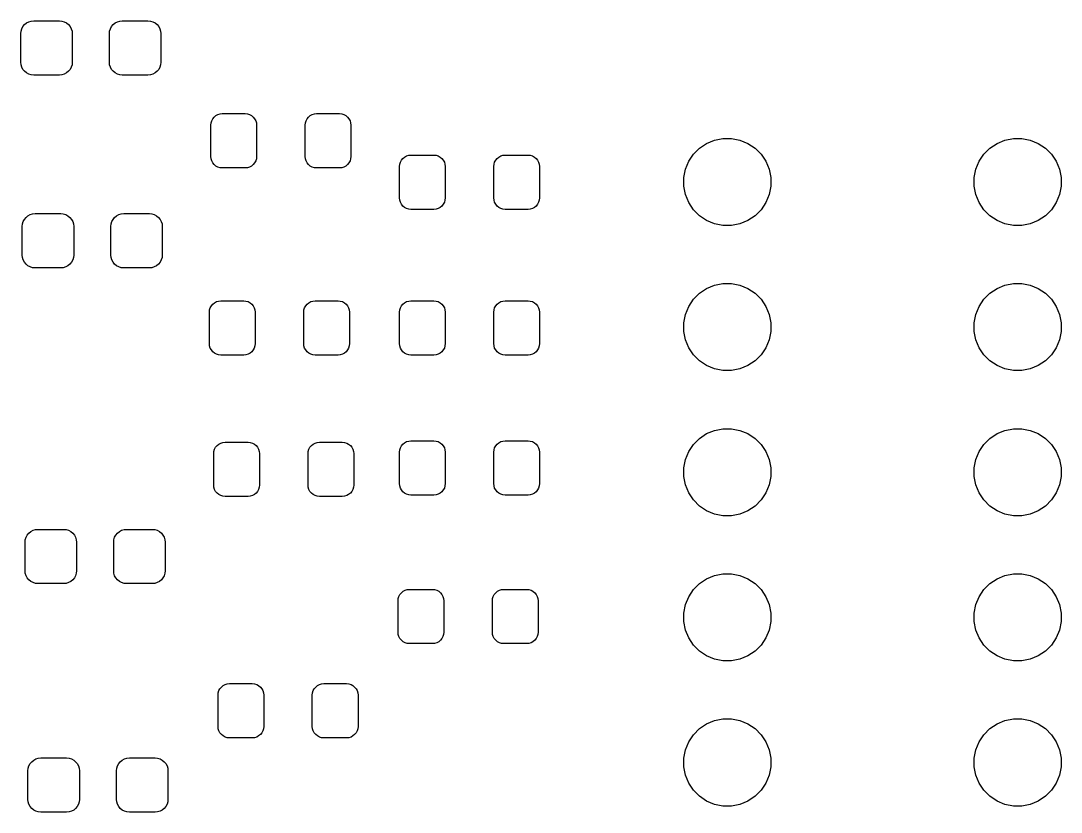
# Model space of a CAD drawing. Extents: x 106 to 211, y -144 to -92.
# Drawn here: x 189.72 to 207.93, y -105.88 to -92.03 of the extents above; entities that cross this region are included whole.
import ezdxf

# ---------------------------------------------------------------- set-up
doc = ezdxf.new("R2010")
doc.units = 0
doc.layers.add('BLACK', color=7, linetype='CONTINUOUS')

msp = doc.modelspace()

# ---------------------------------------------------------------- linework, layer by layer
at = {"layer": 'BLACK', "linetype": 'CONTINUOUS'}
for p, q in [((189.763, -92.125), (189.791, -92.0909)), ((189.791, -92.0909), (189.825, -92.0629)), ((189.825, -92.0629), (189.864, -92.0421)), ((189.864, -92.0421), (189.906, -92.0293)), ((189.906, -92.0293), (189.95, -92.025)), ((189.95, -92.025), (190.4, -92.025)), ((190.4, -92.025), (190.444, -92.0293)), ((190.444, -92.0293), (190.486, -92.0421)), ((190.486, -92.0421), (190.525, -92.0629)), ((190.525, -92.0629), (190.559, -92.0909)), ((190.559, -92.0909), (190.587, -92.125)), ((191.313, -92.125), (191.341, -92.0909)), ((191.341, -92.0909), (191.375, -92.0629)), ((191.375, -92.0629), (191.414, -92.0421)), ((191.414, -92.0421), (191.456, -92.0293)), ((191.456, -92.0293), (191.5, -92.025)), ((191.5, -92.025), (191.95, -92.025)), ((191.95, -92.025), (191.994, -92.0293)), ((191.994, -92.0293), (192.036, -92.0421)), ((192.036, -92.0421), (192.075, -92.0629)), ((192.075, -92.0629), (192.109, -92.0909)), ((192.109, -92.0909), (192.137, -92.125)), ((189.725, -92.25), (189.729, -92.2061)), ((189.725, -92.75), (189.725, -92.25)), ((189.729, -92.2061), (189.742, -92.1639)), ((189.742, -92.1639), (189.763, -92.125)), ((190.587, -92.125), (190.608, -92.1639)), ((190.608, -92.1639), (190.621, -92.2061)), ((190.621, -92.2061), (190.625, -92.25)), ((190.625, -92.25), (190.625, -92.75)), ((191.275, -92.25), (191.279, -92.2061)), ((191.275, -92.75), (191.275, -92.25)), ((191.279, -92.2061), (191.292, -92.1639)), ((191.292, -92.1639), (191.313, -92.125)), ((192.137, -92.125), (192.158, -92.1639)), ((192.158, -92.1639), (192.171, -92.2061)), ((192.171, -92.2061), (192.175, -92.25)), ((192.175, -92.25), (192.175, -92.75)), ((189.729, -92.7939), (189.725, -92.75)), ((189.742, -92.8361), (189.729, -92.7939)), ((190.621, -92.7939), (190.608, -92.8361)), ((190.625, -92.75), (190.621, -92.7939)), ((191.279, -92.7939), (191.275, -92.75)), ((191.292, -92.8361), (191.279, -92.7939)), ((192.171, -92.7939), (192.158, -92.8361)), ((192.175, -92.75), (192.171, -92.7939)), ((189.763, -92.875), (189.742, -92.8361)), ((189.791, -92.9091), (189.763, -92.875)), ((189.825, -92.9371), (189.791, -92.9091)), ((189.864, -92.9579), (189.825, -92.9371)), ((189.906, -92.9707), (189.864, -92.9579)), ((189.95, -92.975), (189.906, -92.9707)), ((190.4, -92.975), (189.95, -92.975)), ((190.444, -92.9707), (190.4, -92.975)), ((190.486, -92.9579), (190.444, -92.9707)), ((190.525, -92.9371), (190.486, -92.9579)), ((190.559, -92.9091), (190.525, -92.9371)), ((190.587, -92.875), (190.559, -92.9091)), ((190.608, -92.8361), (190.587, -92.875)), ((191.313, -92.875), (191.292, -92.8361)), ((191.341, -92.9091), (191.313, -92.875)), ((191.375, -92.9371), (191.341, -92.9091)), ((191.414, -92.9579), (191.375, -92.9371)), ((191.456, -92.9707), (191.414, -92.9579)), ((191.5, -92.975), (191.456, -92.9707)), ((191.95, -92.975), (191.5, -92.975)), ((191.994, -92.9707), (191.95, -92.975)), ((192.036, -92.9579), (191.994, -92.9707)), ((192.075, -92.9371), (192.036, -92.9579)), ((192.109, -92.9091), (192.075, -92.9371)), ((192.137, -92.875), (192.109, -92.9091)), ((192.158, -92.8361), (192.137, -92.875)), ((193.065, -93.7735), (193.084, -93.7389)), ((193.084, -93.7389), (193.109, -93.7086)), ((193.109, -93.7086), (193.139, -93.6837)), ((193.139, -93.6837), (193.173, -93.6652)), ((193.173, -93.6652), (193.211, -93.6538)), ((193.211, -93.6538), (193.25, -93.65)), ((193.25, -93.65), (193.65, -93.65)), ((193.65, -93.65), (193.689, -93.6538)), ((193.689, -93.6538), (193.727, -93.6652)), ((193.727, -93.6652), (193.761, -93.6837)), ((193.761, -93.6837), (193.791, -93.7086)), ((193.791, -93.7086), (193.816, -93.7389)), ((193.816, -93.7389), (193.835, -93.7735)), ((194.715, -93.7735), (194.734, -93.7389)), ((194.734, -93.7389), (194.759, -93.7086)), ((194.759, -93.7086), (194.789, -93.6837)), ((194.789, -93.6837), (194.823, -93.6652)), ((194.823, -93.6652), (194.861, -93.6538)), ((194.861, -93.6538), (194.9, -93.65)), ((194.9, -93.65), (195.3, -93.65)), ((195.3, -93.65), (195.339, -93.6538)), ((195.339, -93.6538), (195.377, -93.6652)), ((195.377, -93.6652), (195.411, -93.6837)), ((195.411, -93.6837), (195.441, -93.7086)), ((195.441, -93.7086), (195.466, -93.7389)), ((195.466, -93.7389), (195.485, -93.7735)), ((193.05, -93.85), (193.054, -93.811)), ((193.05, -94.4), (193.05, -93.85)), ((193.054, -93.811), (193.065, -93.7735)), ((193.835, -93.7735), (193.846, -93.811)), ((193.846, -93.811), (193.85, -93.85)), ((193.85, -93.85), (193.85, -94.4)), ((194.7, -93.85), (194.704, -93.811)), ((194.7, -94.4), (194.7, -93.85)), ((194.704, -93.811), (194.715, -93.7735)), ((195.485, -93.7735), (195.496, -93.811)), ((195.496, -93.811), (195.5, -93.85)), ((195.5, -93.85), (195.5, -94.4)), ((201.863, -94.1123), (202.01, -94.083)), ((202.01, -94.083), (202.16, -94.083)), ((202.16, -94.083), (202.307, -94.1123)), ((206.943, -94.1123), (207.09, -94.083)), ((207.09, -94.083), (207.24, -94.083)), ((207.24, -94.083), (207.387, -94.1123)), ((201.493, -94.3593), (201.599, -94.2531)), ((201.599, -94.2531), (201.724, -94.1697)), ((201.724, -94.1697), (201.863, -94.1123)), ((202.307, -94.1123), (202.446, -94.1697)), ((202.446, -94.1697), (202.571, -94.2531)), ((202.571, -94.2531), (202.677, -94.3593)), ((206.573, -94.3593), (206.679, -94.2531)), ((206.679, -94.2531), (206.804, -94.1697)), ((206.804, -94.1697), (206.943, -94.1123)), ((207.387, -94.1123), (207.526, -94.1697)), ((207.526, -94.1697), (207.651, -94.2531)), ((207.651, -94.2531), (207.757, -94.3593)), ((193.054, -94.439), (193.05, -94.4)), ((193.065, -94.4765), (193.054, -94.439)), ((193.846, -94.439), (193.835, -94.4765)), ((193.85, -94.4), (193.846, -94.439)), ((194.704, -94.439), (194.7, -94.4)), ((194.715, -94.4765), (194.704, -94.439)), ((195.496, -94.439), (195.485, -94.4765)), ((195.5, -94.4), (195.496, -94.439)), ((196.365, -94.4985), (196.384, -94.4639)), ((196.384, -94.4639), (196.409, -94.4336)), ((196.409, -94.4336), (196.439, -94.4087)), ((196.439, -94.4087), (196.473, -94.3902)), ((196.473, -94.3902), (196.511, -94.3788)), ((196.511, -94.3788), (196.55, -94.375)), ((196.55, -94.375), (196.95, -94.375)), ((196.95, -94.375), (196.989, -94.3788)), ((196.989, -94.3788), (197.027, -94.3902)), ((197.027, -94.3902), (197.061, -94.4087)), ((197.061, -94.4087), (197.091, -94.4336)), ((197.091, -94.4336), (197.116, -94.4639)), ((197.116, -94.4639), (197.135, -94.4985)), ((198.015, -94.4985), (198.034, -94.4639)), ((198.034, -94.4639), (198.059, -94.4336)), ((198.059, -94.4336), (198.089, -94.4087)), ((198.089, -94.4087), (198.123, -94.3902)), ((198.123, -94.3902), (198.161, -94.3788)), ((198.161, -94.3788), (198.2, -94.375)), ((198.2, -94.375), (198.6, -94.375)), ((198.6, -94.375), (198.639, -94.3788)), ((198.639, -94.3788), (198.677, -94.3902)), ((198.677, -94.3902), (198.711, -94.4087)), ((198.711, -94.4087), (198.741, -94.4336)), ((198.741, -94.4336), (198.766, -94.4639)), ((198.766, -94.4639), (198.785, -94.4985)), ((201.41, -94.4841), (201.493, -94.3593)), ((202.677, -94.3593), (202.76, -94.4841)), ((206.49, -94.4841), (206.573, -94.3593)), ((207.757, -94.3593), (207.84, -94.4841)), ((193.084, -94.5111), (193.065, -94.4765)), ((193.109, -94.5414), (193.084, -94.5111)), ((193.139, -94.5663), (193.109, -94.5414)), ((193.173, -94.5848), (193.139, -94.5663)), ((193.211, -94.5962), (193.173, -94.5848)), ((193.25, -94.6), (193.211, -94.5962)), ((193.65, -94.6), (193.25, -94.6)), ((193.689, -94.5962), (193.65, -94.6)), ((193.727, -94.5848), (193.689, -94.5962)), ((193.761, -94.5663), (193.727, -94.5848)), ((193.791, -94.5414), (193.761, -94.5663)), ((193.816, -94.5111), (193.791, -94.5414)), ((193.835, -94.4765), (193.816, -94.5111)), ((194.734, -94.5111), (194.715, -94.4765)), ((194.759, -94.5414), (194.734, -94.5111)), ((194.789, -94.5663), (194.759, -94.5414)), ((194.823, -94.5848), (194.789, -94.5663)), ((194.861, -94.5962), (194.823, -94.5848)), ((194.9, -94.6), (194.861, -94.5962)), ((195.3, -94.6), (194.9, -94.6)), ((195.339, -94.5962), (195.3, -94.6)), ((195.377, -94.5848), (195.339, -94.5962)), ((195.411, -94.5663), (195.377, -94.5848)), ((195.441, -94.5414), (195.411, -94.5663)), ((195.466, -94.5111), (195.441, -94.5414)), ((195.485, -94.4765), (195.466, -94.5111)), ((196.35, -94.575), (196.354, -94.536)), ((196.35, -95.125), (196.35, -94.575)), ((196.354, -94.536), (196.365, -94.4985)), ((197.135, -94.4985), (197.146, -94.536)), ((197.146, -94.536), (197.15, -94.575)), ((197.15, -94.575), (197.15, -95.125)), ((198, -94.575), (198.004, -94.536)), ((198, -95.125), (198, -94.575)), ((198.004, -94.536), (198.015, -94.4985)), ((198.785, -94.4985), (198.796, -94.536)), ((198.796, -94.536), (198.8, -94.575)), ((198.8, -94.575), (198.8, -95.125)), ((201.323, -94.7699), (201.352, -94.6227)), ((201.352, -94.6227), (201.41, -94.4841)), ((202.76, -94.4841), (202.818, -94.6227)), ((202.818, -94.6227), (202.847, -94.7699)), ((206.403, -94.7699), (206.432, -94.6227)), ((206.432, -94.6227), (206.49, -94.4841)), ((207.84, -94.4841), (207.898, -94.6227)), ((207.898, -94.6227), (207.927, -94.7699)), ((201.323, -94.92), (201.323, -94.7699)), ((202.847, -94.7699), (202.847, -94.92)), ((206.403, -94.92), (206.403, -94.7699)), ((207.927, -94.7699), (207.927, -94.92)), ((201.352, -95.0673), (201.323, -94.92)), ((202.847, -94.92), (202.818, -95.0673)), ((206.432, -95.0673), (206.403, -94.92)), ((207.927, -94.92), (207.898, -95.0673)), ((196.354, -95.164), (196.35, -95.125)), ((196.365, -95.2015), (196.354, -95.164)), ((197.146, -95.164), (197.135, -95.2015)), ((197.15, -95.125), (197.146, -95.164)), ((198.004, -95.164), (198, -95.125)), ((198.015, -95.2015), (198.004, -95.164)), ((198.796, -95.164), (198.785, -95.2015)), ((198.8, -95.125), (198.796, -95.164)), ((201.41, -95.2059), (201.352, -95.0673)), ((202.818, -95.0673), (202.76, -95.2059)), ((206.49, -95.2059), (206.432, -95.0673)), ((207.898, -95.0673), (207.84, -95.2059)), ((196.384, -95.2361), (196.365, -95.2015)), ((196.409, -95.2664), (196.384, -95.2361)), ((196.439, -95.2913), (196.409, -95.2664)), ((196.473, -95.3098), (196.439, -95.2913)), ((196.511, -95.3212), (196.473, -95.3098)), ((196.55, -95.325), (196.511, -95.3212)), ((196.95, -95.325), (196.55, -95.325)), ((196.989, -95.3212), (196.95, -95.325)), ((197.027, -95.3098), (196.989, -95.3212)), ((197.061, -95.2913), (197.027, -95.3098)), ((197.091, -95.2664), (197.061, -95.2913)), ((197.116, -95.2361), (197.091, -95.2664)), ((197.135, -95.2015), (197.116, -95.2361)), ((198.034, -95.2361), (198.015, -95.2015)), ((198.059, -95.2664), (198.034, -95.2361)), ((198.089, -95.2913), (198.059, -95.2664)), ((198.123, -95.3098), (198.089, -95.2913)), ((198.161, -95.3212), (198.123, -95.3098)), ((198.2, -95.325), (198.161, -95.3212)), ((198.6, -95.325), (198.2, -95.325)), ((198.639, -95.3212), (198.6, -95.325)), ((198.677, -95.3098), (198.639, -95.3212)), ((198.711, -95.2913), (198.677, -95.3098)), ((198.741, -95.2664), (198.711, -95.2913)), ((198.766, -95.2361), (198.741, -95.2664)), ((198.785, -95.2015), (198.766, -95.2361)), ((201.493, -95.3307), (201.41, -95.2059)), ((201.599, -95.4369), (201.493, -95.3307)), ((202.677, -95.3307), (202.571, -95.4369)), ((202.76, -95.2059), (202.677, -95.3307)), ((206.573, -95.3307), (206.49, -95.2059)), ((206.679, -95.4369), (206.573, -95.3307)), ((207.757, -95.3307), (207.651, -95.4369)), ((207.84, -95.2059), (207.757, -95.3307)), ((189.754, -95.5811), (189.767, -95.5389)), ((189.767, -95.5389), (189.788, -95.5)), ((189.788, -95.5), (189.816, -95.4659)), ((189.816, -95.4659), (189.85, -95.4379)), ((189.85, -95.4379), (189.889, -95.4171)), ((189.889, -95.4171), (189.931, -95.4043)), ((189.931, -95.4043), (189.975, -95.4)), ((189.975, -95.4), (190.425, -95.4)), ((190.425, -95.4), (190.469, -95.4043)), ((190.469, -95.4043), (190.511, -95.4171)), ((190.511, -95.4171), (190.55, -95.4379)), ((190.55, -95.4379), (190.584, -95.4659)), ((190.584, -95.4659), (190.612, -95.5)), ((190.612, -95.5), (190.633, -95.5389)), ((190.633, -95.5389), (190.646, -95.5811)), ((191.304, -95.5811), (191.317, -95.5389)), ((191.317, -95.5389), (191.338, -95.5)), ((191.338, -95.5), (191.366, -95.4659)), ((191.366, -95.4659), (191.4, -95.4379)), ((191.4, -95.4379), (191.439, -95.4171)), ((191.439, -95.4171), (191.481, -95.4043)), ((191.481, -95.4043), (191.525, -95.4)), ((191.525, -95.4), (191.975, -95.4)), ((191.975, -95.4), (192.019, -95.4043)), ((192.019, -95.4043), (192.061, -95.4171)), ((192.061, -95.4171), (192.1, -95.4379)), ((192.1, -95.4379), (192.134, -95.4659)), ((192.134, -95.4659), (192.162, -95.5)), ((192.162, -95.5), (192.183, -95.5389)), ((192.183, -95.5389), (192.196, -95.5811)), ((201.724, -95.5203), (201.599, -95.4369)), ((201.863, -95.5777), (201.724, -95.5203)), ((202.446, -95.5203), (202.307, -95.5777)), ((202.571, -95.4369), (202.446, -95.5203)), ((206.804, -95.5203), (206.679, -95.4369)), ((206.943, -95.5777), (206.804, -95.5203)), ((207.526, -95.5203), (207.387, -95.5777)), ((207.651, -95.4369), (207.526, -95.5203)), ((189.75, -95.625), (189.754, -95.5811)), ((189.75, -96.125), (189.75, -95.625)), ((190.646, -95.5811), (190.65, -95.625)), ((190.65, -95.625), (190.65, -96.125)), ((191.3, -95.625), (191.304, -95.5811)), ((191.3, -96.125), (191.3, -95.625)), ((192.196, -95.5811), (192.2, -95.625)), ((192.2, -95.625), (192.2, -96.125)), ((202.01, -95.607), (201.863, -95.5777)), ((202.16, -95.607), (202.01, -95.607)), ((202.307, -95.5777), (202.16, -95.607)), ((207.09, -95.607), (206.943, -95.5777)), ((207.24, -95.607), (207.09, -95.607)), ((207.387, -95.5777), (207.24, -95.607)), ((189.754, -96.1689), (189.75, -96.125)), ((189.767, -96.2111), (189.754, -96.1689)), ((189.788, -96.25), (189.767, -96.2111)), ((189.816, -96.2841), (189.788, -96.25)), ((189.85, -96.3121), (189.816, -96.2841)), ((190.584, -96.2841), (190.55, -96.3121)), ((190.612, -96.25), (190.584, -96.2841)), ((190.633, -96.2111), (190.612, -96.25)), ((190.646, -96.1689), (190.633, -96.2111)), ((190.65, -96.125), (190.646, -96.1689)), ((191.304, -96.1689), (191.3, -96.125)), ((191.317, -96.2111), (191.304, -96.1689)), ((191.338, -96.25), (191.317, -96.2111)), ((191.366, -96.2841), (191.338, -96.25)), ((191.4, -96.3121), (191.366, -96.2841)), ((192.134, -96.2841), (192.1, -96.3121)), ((192.162, -96.25), (192.134, -96.2841)), ((192.183, -96.2111), (192.162, -96.25)), ((192.196, -96.1689), (192.183, -96.2111)), ((192.2, -96.125), (192.196, -96.1689)), ((189.889, -96.3329), (189.85, -96.3121)), ((189.931, -96.3457), (189.889, -96.3329)), ((189.975, -96.35), (189.931, -96.3457)), ((190.425, -96.35), (189.975, -96.35)), ((190.469, -96.3457), (190.425, -96.35)), ((190.511, -96.3329), (190.469, -96.3457)), ((190.55, -96.3121), (190.511, -96.3329)), ((191.439, -96.3329), (191.4, -96.3121)), ((191.481, -96.3457), (191.439, -96.3329)), ((191.525, -96.35), (191.481, -96.3457)), ((191.975, -96.35), (191.525, -96.35)), ((192.019, -96.3457), (191.975, -96.35)), ((192.061, -96.3329), (192.019, -96.3457)), ((192.1, -96.3121), (192.061, -96.3329)), ((201.724, -96.7097), (201.863, -96.6523)), ((201.863, -96.6523), (202.01, -96.623)), ((202.01, -96.623), (202.16, -96.623)), ((202.16, -96.623), (202.307, -96.6523)), ((202.307, -96.6523), (202.446, -96.7097)), ((206.804, -96.7097), (206.943, -96.6523)), ((206.943, -96.6523), (207.09, -96.623)), ((207.09, -96.623), (207.24, -96.623)), ((207.24, -96.623), (207.387, -96.6523)), ((207.387, -96.6523), (207.526, -96.7097)), ((201.493, -96.8993), (201.599, -96.7931)), ((201.599, -96.7931), (201.724, -96.7097)), ((202.446, -96.7097), (202.571, -96.7931)), ((202.571, -96.7931), (202.677, -96.8993)), ((206.573, -96.8993), (206.679, -96.7931)), ((206.679, -96.7931), (206.804, -96.7097)), ((207.526, -96.7097), (207.651, -96.7931)), ((207.651, -96.7931), (207.757, -96.8993)), ((193.04, -97.0485), (193.059, -97.0139)), ((193.059, -97.0139), (193.084, -96.9836)), ((193.084, -96.9836), (193.114, -96.9587)), ((193.114, -96.9587), (193.148, -96.9402)), ((193.148, -96.9402), (193.186, -96.9288)), ((193.186, -96.9288), (193.225, -96.925)), ((193.225, -96.925), (193.625, -96.925)), ((193.625, -96.925), (193.664, -96.9288)), ((193.664, -96.9288), (193.702, -96.9402)), ((193.702, -96.9402), (193.736, -96.9587)), ((193.736, -96.9587), (193.766, -96.9836)), ((193.766, -96.9836), (193.791, -97.0139)), ((193.791, -97.0139), (193.81, -97.0485)), ((194.69, -97.0485), (194.709, -97.0139)), ((194.709, -97.0139), (194.734, -96.9836)), ((194.734, -96.9836), (194.764, -96.9587)), ((194.764, -96.9587), (194.798, -96.9402)), ((194.798, -96.9402), (194.836, -96.9288)), ((194.836, -96.9288), (194.875, -96.925)), ((194.875, -96.925), (195.275, -96.925)), ((195.275, -96.925), (195.314, -96.9288)), ((195.314, -96.9288), (195.352, -96.9402)), ((195.352, -96.9402), (195.386, -96.9587)), ((195.386, -96.9587), (195.416, -96.9836)), ((195.416, -96.9836), (195.441, -97.0139)), ((195.441, -97.0139), (195.46, -97.0485)), ((196.365, -97.0485), (196.384, -97.0139)), ((196.384, -97.0139), (196.409, -96.9836)), ((196.409, -96.9836), (196.439, -96.9587)), ((196.439, -96.9587), (196.473, -96.9402)), ((196.473, -96.9402), (196.511, -96.9288)), ((196.511, -96.9288), (196.55, -96.925)), ((196.55, -96.925), (196.95, -96.925)), ((196.95, -96.925), (196.989, -96.9288)), ((196.989, -96.9288), (197.027, -96.9402)), ((197.027, -96.9402), (197.061, -96.9587)), ((197.061, -96.9587), (197.091, -96.9836)), ((197.091, -96.9836), (197.116, -97.0139)), ((197.116, -97.0139), (197.135, -97.0485)), ((198.015, -97.0485), (198.034, -97.0139)), ((198.034, -97.0139), (198.059, -96.9836)), ((198.059, -96.9836), (198.089, -96.9587)), ((198.089, -96.9587), (198.123, -96.9402)), ((198.123, -96.9402), (198.161, -96.9288)), ((198.161, -96.9288), (198.2, -96.925)), ((198.2, -96.925), (198.6, -96.925)), ((198.6, -96.925), (198.639, -96.9288)), ((198.639, -96.9288), (198.677, -96.9402)), ((198.677, -96.9402), (198.711, -96.9587)), ((198.711, -96.9587), (198.741, -96.9836)), ((198.741, -96.9836), (198.766, -97.0139)), ((198.766, -97.0139), (198.785, -97.0485)), ((201.41, -97.0241), (201.493, -96.8993)), ((202.677, -96.8993), (202.76, -97.0241)), ((206.49, -97.0241), (206.573, -96.8993)), ((207.757, -96.8993), (207.84, -97.0241)), ((193.025, -97.125), (193.029, -97.086)), ((193.025, -97.675), (193.025, -97.125)), ((193.029, -97.086), (193.04, -97.0485)), ((193.81, -97.0485), (193.821, -97.086)), ((193.821, -97.086), (193.825, -97.125)), ((193.825, -97.125), (193.825, -97.675)), ((194.675, -97.125), (194.679, -97.086)), ((194.675, -97.675), (194.675, -97.125)), ((194.679, -97.086), (194.69, -97.0485)), ((195.46, -97.0485), (195.471, -97.086)), ((195.471, -97.086), (195.475, -97.125)), ((195.475, -97.125), (195.475, -97.675)), ((196.35, -97.125), (196.354, -97.086)), ((196.35, -97.675), (196.35, -97.125)), ((196.354, -97.086), (196.365, -97.0485)), ((197.135, -97.0485), (197.146, -97.086)), ((197.146, -97.086), (197.15, -97.125)), ((197.15, -97.125), (197.15, -97.675)), ((198, -97.125), (198.004, -97.086)), ((198, -97.675), (198, -97.125)), ((198.004, -97.086), (198.015, -97.0485)), ((198.785, -97.0485), (198.796, -97.086)), ((198.796, -97.086), (198.8, -97.125)), ((198.8, -97.125), (198.8, -97.675)), ((201.323, -97.31), (201.352, -97.1627)), ((201.352, -97.1627), (201.41, -97.0241)), ((202.76, -97.0241), (202.818, -97.1627)), ((202.818, -97.1627), (202.847, -97.31)), ((206.403, -97.31), (206.432, -97.1627)), ((206.432, -97.1627), (206.49, -97.0241)), ((207.84, -97.0241), (207.898, -97.1627)), ((207.898, -97.1627), (207.927, -97.31)), ((201.323, -97.46), (201.323, -97.31)), ((202.847, -97.31), (202.847, -97.46)), ((206.403, -97.46), (206.403, -97.31)), ((207.927, -97.31), (207.927, -97.46)), ((201.352, -97.6073), (201.323, -97.46)), ((202.847, -97.46), (202.818, -97.6073)), ((206.432, -97.6073), (206.403, -97.46)), ((207.927, -97.46), (207.898, -97.6073)), ((193.029, -97.714), (193.025, -97.675)), ((193.04, -97.7515), (193.029, -97.714)), ((193.821, -97.714), (193.81, -97.7515)), ((193.825, -97.675), (193.821, -97.714)), ((194.679, -97.714), (194.675, -97.675)), ((194.69, -97.7515), (194.679, -97.714)), ((195.471, -97.714), (195.46, -97.7515)), ((195.475, -97.675), (195.471, -97.714)), ((196.354, -97.714), (196.35, -97.675)), ((196.365, -97.7515), (196.354, -97.714)), ((197.146, -97.714), (197.135, -97.7515)), ((197.15, -97.675), (197.146, -97.714)), ((198.004, -97.714), (198, -97.675)), ((198.015, -97.7515), (198.004, -97.714)), ((198.796, -97.714), (198.785, -97.7515)), ((198.8, -97.675), (198.796, -97.714)), ((201.41, -97.7459), (201.352, -97.6073)), ((202.818, -97.6073), (202.76, -97.7459)), ((206.49, -97.7459), (206.432, -97.6073)), ((207.898, -97.6073), (207.84, -97.7459)), ((193.059, -97.7861), (193.04, -97.7515)), ((193.084, -97.8164), (193.059, -97.7861)), ((193.114, -97.8413), (193.084, -97.8164)), ((193.148, -97.8598), (193.114, -97.8413)), ((193.186, -97.8712), (193.148, -97.8598)), ((193.225, -97.875), (193.186, -97.8712)), ((193.625, -97.875), (193.225, -97.875)), ((193.664, -97.8712), (193.625, -97.875)), ((193.702, -97.8598), (193.664, -97.8712)), ((193.736, -97.8413), (193.702, -97.8598)), ((193.766, -97.8164), (193.736, -97.8413)), ((193.791, -97.7861), (193.766, -97.8164)), ((193.81, -97.7515), (193.791, -97.7861)), ((194.709, -97.7861), (194.69, -97.7515)), ((194.734, -97.8164), (194.709, -97.7861)), ((194.764, -97.8413), (194.734, -97.8164)), ((194.798, -97.8598), (194.764, -97.8413)), ((194.836, -97.8712), (194.798, -97.8598)), ((194.875, -97.875), (194.836, -97.8712)), ((195.275, -97.875), (194.875, -97.875)), ((195.314, -97.8712), (195.275, -97.875)), ((195.352, -97.8598), (195.314, -97.8712)), ((195.386, -97.8413), (195.352, -97.8598)), ((195.416, -97.8164), (195.386, -97.8413)), ((195.441, -97.7861), (195.416, -97.8164)), ((195.46, -97.7515), (195.441, -97.7861)), ((196.384, -97.7861), (196.365, -97.7515)), ((196.409, -97.8164), (196.384, -97.7861)), ((196.439, -97.8413), (196.409, -97.8164)), ((196.473, -97.8598), (196.439, -97.8413)), ((196.511, -97.8712), (196.473, -97.8598)), ((196.55, -97.875), (196.511, -97.8712)), ((196.95, -97.875), (196.55, -97.875)), ((196.989, -97.8712), (196.95, -97.875)), ((197.027, -97.8598), (196.989, -97.8712)), ((197.061, -97.8413), (197.027, -97.8598)), ((197.091, -97.8164), (197.061, -97.8413)), ((197.116, -97.7861), (197.091, -97.8164)), ((197.135, -97.7515), (197.116, -97.7861)), ((198.034, -97.7861), (198.015, -97.7515)), ((198.059, -97.8164), (198.034, -97.7861)), ((198.089, -97.8413), (198.059, -97.8164)), ((198.123, -97.8598), (198.089, -97.8413)), ((198.161, -97.8712), (198.123, -97.8598)), ((198.2, -97.875), (198.161, -97.8712)), ((198.6, -97.875), (198.2, -97.875)), ((198.639, -97.8712), (198.6, -97.875)), ((198.677, -97.8598), (198.639, -97.8712)), ((198.711, -97.8413), (198.677, -97.8598)), ((198.741, -97.8164), (198.711, -97.8413)), ((198.766, -97.7861), (198.741, -97.8164)), ((198.785, -97.7515), (198.766, -97.7861)), ((201.493, -97.8707), (201.41, -97.7459)), ((201.599, -97.9769), (201.493, -97.8707)), ((202.677, -97.8707), (202.571, -97.9769)), ((202.76, -97.7459), (202.677, -97.8707)), ((206.573, -97.8707), (206.49, -97.7459)), ((206.679, -97.9769), (206.573, -97.8707)), ((207.757, -97.8707), (207.651, -97.9769)), ((207.84, -97.7459), (207.757, -97.8707)), ((201.724, -98.0603), (201.599, -97.9769)), ((201.863, -98.1177), (201.724, -98.0603)), ((202.446, -98.0603), (202.307, -98.1177)), ((202.571, -97.9769), (202.446, -98.0603)), ((206.804, -98.0603), (206.679, -97.9769)), ((206.943, -98.1177), (206.804, -98.0603)), ((207.526, -98.0603), (207.387, -98.1177)), ((207.651, -97.9769), (207.526, -98.0603)), ((202.01, -98.147), (201.863, -98.1177)), ((202.16, -98.147), (202.01, -98.147)), ((202.307, -98.1177), (202.16, -98.147)), ((207.09, -98.147), (206.943, -98.1177)), ((207.24, -98.147), (207.09, -98.147)), ((207.387, -98.1177), (207.24, -98.147)), ((201.724, -99.2497), (201.863, -99.1923)), ((201.863, -99.1923), (202.01, -99.163)), ((202.01, -99.163), (202.16, -99.163)), ((202.16, -99.163), (202.307, -99.1923)), ((202.307, -99.1923), (202.446, -99.2497)), ((206.804, -99.2497), (206.943, -99.1923)), ((206.943, -99.1923), (207.09, -99.163)), ((207.09, -99.163), (207.24, -99.163)), ((207.24, -99.163), (207.387, -99.1923)), ((207.387, -99.1923), (207.526, -99.2497)), ((196.473, -99.3902), (196.511, -99.3788)), ((196.511, -99.3788), (196.55, -99.375)), ((196.55, -99.375), (196.95, -99.375)), ((196.95, -99.375), (196.989, -99.3788)), ((196.989, -99.3788), (197.027, -99.3902)), ((198.123, -99.3902), (198.161, -99.3788)), ((198.161, -99.3788), (198.2, -99.375)), ((198.2, -99.375), (198.6, -99.375)), ((198.6, -99.375), (198.639, -99.3788)), ((198.639, -99.3788), (198.677, -99.3902)), ((201.493, -99.4393), (201.599, -99.3331)), ((201.599, -99.3331), (201.724, -99.2497)), ((202.446, -99.2497), (202.571, -99.3331)), ((202.571, -99.3331), (202.677, -99.4393)), ((206.573, -99.4393), (206.679, -99.3331)), ((206.679, -99.3331), (206.804, -99.2497)), ((207.526, -99.2497), (207.651, -99.3331)), ((207.651, -99.3331), (207.757, -99.4393)), ((193.1, -99.6), (193.104, -99.561)), ((193.104, -99.561), (193.115, -99.5235)), ((193.115, -99.5235), (193.134, -99.4889)), ((193.134, -99.4889), (193.159, -99.4586)), ((193.159, -99.4586), (193.189, -99.4337)), ((193.189, -99.4337), (193.223, -99.4152)), ((193.223, -99.4152), (193.261, -99.4038)), ((193.261, -99.4038), (193.3, -99.4)), ((193.3, -99.4), (193.7, -99.4)), ((193.7, -99.4), (193.739, -99.4038)), ((193.739, -99.4038), (193.777, -99.4152)), ((193.777, -99.4152), (193.811, -99.4337)), ((193.811, -99.4337), (193.841, -99.4586)), ((193.841, -99.4586), (193.866, -99.4889)), ((193.866, -99.4889), (193.885, -99.5235)), ((193.885, -99.5235), (193.896, -99.561)), ((193.896, -99.561), (193.9, -99.6)), ((194.75, -99.6), (194.754, -99.561)), ((194.754, -99.561), (194.765, -99.5235)), ((194.765, -99.5235), (194.784, -99.4889)), ((194.784, -99.4889), (194.809, -99.4586)), ((194.809, -99.4586), (194.839, -99.4337)), ((194.839, -99.4337), (194.873, -99.4152)), ((194.873, -99.4152), (194.911, -99.4038)), ((194.911, -99.4038), (194.95, -99.4)), ((194.95, -99.4), (195.35, -99.4)), ((195.35, -99.4), (195.389, -99.4038)), ((195.389, -99.4038), (195.427, -99.4152)), ((195.427, -99.4152), (195.461, -99.4337)), ((195.461, -99.4337), (195.491, -99.4586)), ((195.491, -99.4586), (195.516, -99.4889)), ((195.516, -99.4889), (195.535, -99.5235)), ((195.535, -99.5235), (195.546, -99.561)), ((195.546, -99.561), (195.55, -99.6)), ((196.35, -99.575), (196.354, -99.536)), ((196.354, -99.536), (196.365, -99.4985)), ((196.365, -99.4985), (196.384, -99.4639)), ((196.384, -99.4639), (196.409, -99.4336)), ((196.409, -99.4336), (196.439, -99.4087)), ((196.439, -99.4087), (196.473, -99.3902)), ((197.027, -99.3902), (197.061, -99.4087)), ((197.061, -99.4087), (197.091, -99.4336)), ((197.091, -99.4336), (197.116, -99.4639)), ((197.116, -99.4639), (197.135, -99.4985)), ((197.135, -99.4985), (197.146, -99.536)), ((197.146, -99.536), (197.15, -99.575)), ((198, -99.575), (198.004, -99.536)), ((198.004, -99.536), (198.015, -99.4985)), ((198.015, -99.4985), (198.034, -99.4639)), ((198.034, -99.4639), (198.059, -99.4336)), ((198.059, -99.4336), (198.089, -99.4087)), ((198.089, -99.4087), (198.123, -99.3902)), ((198.677, -99.3902), (198.711, -99.4087)), ((198.711, -99.4087), (198.741, -99.4336)), ((198.741, -99.4336), (198.766, -99.4639)), ((198.766, -99.4639), (198.785, -99.4985)), ((198.785, -99.4985), (198.796, -99.536)), ((198.796, -99.536), (198.8, -99.575)), ((201.352, -99.7027), (201.41, -99.5641)), ((201.41, -99.5641), (201.493, -99.4393)), ((202.677, -99.4393), (202.76, -99.5641)), ((202.76, -99.5641), (202.818, -99.7027)), ((206.432, -99.7027), (206.49, -99.5641)), ((206.49, -99.5641), (206.573, -99.4393)), ((207.757, -99.4393), (207.84, -99.5641)), ((207.84, -99.5641), (207.898, -99.7027)), ((193.1, -100.15), (193.1, -99.6)), ((193.9, -99.6), (193.9, -100.15)), ((194.75, -100.15), (194.75, -99.6)), ((195.55, -99.6), (195.55, -100.15)), ((196.35, -100.125), (196.35, -99.575)), ((197.15, -99.575), (197.15, -100.125)), ((198, -100.125), (198, -99.575)), ((198.8, -99.575), (198.8, -100.125)), ((201.323, -99.8499), (201.352, -99.7027)), ((202.818, -99.7027), (202.847, -99.8499)), ((206.403, -99.8499), (206.432, -99.7027)), ((207.898, -99.7027), (207.927, -99.8499)), ((201.323, -100), (201.323, -99.8499)), ((202.847, -99.8499), (202.847, -100)), ((206.403, -100), (206.403, -99.8499)), ((207.927, -99.8499), (207.927, -100)), ((201.352, -100.147), (201.323, -100)), ((202.847, -100), (202.818, -100.147)), ((206.432, -100.147), (206.403, -100)), ((207.927, -100), (207.898, -100.147)), ((193.104, -100.189), (193.1, -100.15)), ((193.115, -100.227), (193.104, -100.189)), ((193.134, -100.261), (193.115, -100.227)), ((193.159, -100.291), (193.134, -100.261)), ((193.189, -100.316), (193.159, -100.291)), ((193.841, -100.291), (193.811, -100.316)), ((193.866, -100.261), (193.841, -100.291)), ((193.885, -100.227), (193.866, -100.261)), ((193.896, -100.189), (193.885, -100.227)), ((193.9, -100.15), (193.896, -100.189)), ((194.754, -100.189), (194.75, -100.15)), ((194.765, -100.227), (194.754, -100.189)), ((194.784, -100.261), (194.765, -100.227)), ((194.809, -100.291), (194.784, -100.261)), ((194.839, -100.316), (194.809, -100.291)), ((195.491, -100.291), (195.461, -100.316)), ((195.516, -100.261), (195.491, -100.291)), ((195.535, -100.227), (195.516, -100.261)), ((195.546, -100.189), (195.535, -100.227)), ((195.55, -100.15), (195.546, -100.189)), ((196.354, -100.164), (196.35, -100.125)), ((196.365, -100.202), (196.354, -100.164)), ((196.384, -100.236), (196.365, -100.202)), ((196.409, -100.266), (196.384, -100.236)), ((196.439, -100.291), (196.409, -100.266)), ((196.473, -100.31), (196.439, -100.291)), ((197.061, -100.291), (197.027, -100.31)), ((197.091, -100.266), (197.061, -100.291)), ((197.116, -100.236), (197.091, -100.266)), ((197.135, -100.202), (197.116, -100.236)), ((197.146, -100.164), (197.135, -100.202)), ((197.15, -100.125), (197.146, -100.164)), ((198.004, -100.164), (198, -100.125)), ((198.015, -100.202), (198.004, -100.164)), ((198.034, -100.236), (198.015, -100.202)), ((198.059, -100.266), (198.034, -100.236)), ((198.089, -100.291), (198.059, -100.266)), ((198.123, -100.31), (198.089, -100.291)), ((198.711, -100.291), (198.677, -100.31)), ((198.741, -100.266), (198.711, -100.291)), ((198.766, -100.236), (198.741, -100.266)), ((198.785, -100.202), (198.766, -100.236)), ((198.796, -100.164), (198.785, -100.202)), ((198.8, -100.125), (198.796, -100.164)), ((201.41, -100.286), (201.352, -100.147)), ((201.493, -100.411), (201.41, -100.286)), ((202.76, -100.286), (202.677, -100.411)), ((202.818, -100.147), (202.76, -100.286)), ((206.49, -100.286), (206.432, -100.147)), ((206.573, -100.411), (206.49, -100.286)), ((207.84, -100.286), (207.757, -100.411)), ((207.898, -100.147), (207.84, -100.286)), ((193.223, -100.335), (193.189, -100.316)), ((193.261, -100.346), (193.223, -100.335)), ((193.3, -100.35), (193.261, -100.346)), ((193.7, -100.35), (193.3, -100.35)), ((193.739, -100.346), (193.7, -100.35)), ((193.777, -100.335), (193.739, -100.346)), ((193.811, -100.316), (193.777, -100.335)), ((194.873, -100.335), (194.839, -100.316)), ((194.911, -100.346), (194.873, -100.335)), ((194.95, -100.35), (194.911, -100.346)), ((195.35, -100.35), (194.95, -100.35)), ((195.389, -100.346), (195.35, -100.35)), ((195.427, -100.335), (195.389, -100.346)), ((195.461, -100.316), (195.427, -100.335)), ((196.511, -100.321), (196.473, -100.31)), ((196.55, -100.325), (196.511, -100.321)), ((196.95, -100.325), (196.55, -100.325)), ((196.989, -100.321), (196.95, -100.325)), ((197.027, -100.31), (196.989, -100.321)), ((198.161, -100.321), (198.123, -100.31)), ((198.2, -100.325), (198.161, -100.321)), ((198.6, -100.325), (198.2, -100.325)), ((198.639, -100.321), (198.6, -100.325)), ((198.677, -100.31), (198.639, -100.321)), ((201.599, -100.517), (201.493, -100.411)), ((202.677, -100.411), (202.571, -100.517)), ((206.679, -100.517), (206.573, -100.411)), ((207.757, -100.411), (207.651, -100.517)), ((201.724, -100.6), (201.599, -100.517)), ((201.863, -100.658), (201.724, -100.6)), ((202.446, -100.6), (202.307, -100.658)), ((202.571, -100.517), (202.446, -100.6)), ((206.804, -100.6), (206.679, -100.517)), ((206.943, -100.658), (206.804, -100.6)), ((207.526, -100.6), (207.387, -100.658)), ((207.651, -100.517), (207.526, -100.6)), ((202.01, -100.687), (201.863, -100.658)), ((202.16, -100.687), (202.01, -100.687)), ((202.307, -100.658), (202.16, -100.687)), ((207.09, -100.687), (206.943, -100.658)), ((207.24, -100.687), (207.09, -100.687)), ((207.387, -100.658), (207.24, -100.687)), ((189.838, -101.025), (189.866, -100.991)), ((189.866, -100.991), (189.9, -100.963)), ((189.9, -100.963), (189.939, -100.942)), ((189.939, -100.942), (189.981, -100.929)), ((189.981, -100.929), (190.025, -100.925)), ((190.025, -100.925), (190.475, -100.925)), ((190.475, -100.925), (190.519, -100.929)), ((190.519, -100.929), (190.561, -100.942)), ((190.561, -100.942), (190.6, -100.963)), ((190.6, -100.963), (190.634, -100.991)), ((190.634, -100.991), (190.662, -101.025)), ((191.388, -101.025), (191.416, -100.991)), ((191.416, -100.991), (191.45, -100.963)), ((191.45, -100.963), (191.489, -100.942)), ((191.489, -100.942), (191.531, -100.929)), ((191.531, -100.929), (191.575, -100.925)), ((191.575, -100.925), (192.025, -100.925)), ((192.025, -100.925), (192.069, -100.929)), ((192.069, -100.929), (192.111, -100.942)), ((192.111, -100.942), (192.15, -100.963)), ((192.15, -100.963), (192.184, -100.991)), ((192.184, -100.991), (192.212, -101.025)), ((189.8, -101.15), (189.804, -101.106)), ((189.8, -101.65), (189.8, -101.15)), ((189.804, -101.106), (189.817, -101.064)), ((189.817, -101.064), (189.838, -101.025)), ((190.662, -101.025), (190.683, -101.064)), ((190.683, -101.064), (190.696, -101.106)), ((190.696, -101.106), (190.7, -101.15)), ((190.7, -101.15), (190.7, -101.65)), ((191.35, -101.15), (191.354, -101.106)), ((191.35, -101.65), (191.35, -101.15)), ((191.354, -101.106), (191.367, -101.064)), ((191.367, -101.064), (191.388, -101.025)), ((192.212, -101.025), (192.233, -101.064)), ((192.233, -101.064), (192.246, -101.106)), ((192.246, -101.106), (192.25, -101.15)), ((192.25, -101.15), (192.25, -101.65)), ((189.804, -101.694), (189.8, -101.65)), ((189.817, -101.736), (189.804, -101.694)), ((189.838, -101.775), (189.817, -101.736)), ((190.683, -101.736), (190.662, -101.775)), ((190.696, -101.694), (190.683, -101.736)), ((190.7, -101.65), (190.696, -101.694)), ((191.354, -101.694), (191.35, -101.65)), ((191.367, -101.736), (191.354, -101.694)), ((191.388, -101.775), (191.367, -101.736)), ((192.233, -101.736), (192.212, -101.775)), ((192.246, -101.694), (192.233, -101.736)), ((192.25, -101.65), (192.246, -101.694)), ((201.724, -101.79), (201.863, -101.732)), ((201.863, -101.732), (202.01, -101.703)), ((202.01, -101.703), (202.16, -101.703)), ((202.16, -101.703), (202.307, -101.732)), ((202.307, -101.732), (202.446, -101.79)), ((206.804, -101.79), (206.943, -101.732)), ((206.943, -101.732), (207.09, -101.703)), ((207.09, -101.703), (207.24, -101.703)), ((207.24, -101.703), (207.387, -101.732)), ((207.387, -101.732), (207.526, -101.79)), ((189.866, -101.809), (189.838, -101.775)), ((189.9, -101.837), (189.866, -101.809)), ((189.939, -101.858), (189.9, -101.837)), ((189.981, -101.871), (189.939, -101.858)), ((190.025, -101.875), (189.981, -101.871)), ((190.475, -101.875), (190.025, -101.875)), ((190.519, -101.871), (190.475, -101.875)), ((190.561, -101.858), (190.519, -101.871)), ((190.6, -101.837), (190.561, -101.858)), ((190.634, -101.809), (190.6, -101.837)), ((190.662, -101.775), (190.634, -101.809)), ((191.416, -101.809), (191.388, -101.775)), ((191.45, -101.837), (191.416, -101.809)), ((191.489, -101.858), (191.45, -101.837)), ((191.531, -101.871), (191.489, -101.858)), ((191.575, -101.875), (191.531, -101.871)), ((192.025, -101.875), (191.575, -101.875)), ((192.069, -101.871), (192.025, -101.875)), ((192.111, -101.858), (192.069, -101.871)), ((192.15, -101.837), (192.111, -101.858)), ((192.184, -101.809), (192.15, -101.837)), ((192.212, -101.775), (192.184, -101.809)), ((201.493, -101.979), (201.599, -101.873)), ((201.599, -101.873), (201.724, -101.79)), ((202.446, -101.79), (202.571, -101.873)), ((202.571, -101.873), (202.677, -101.979)), ((206.573, -101.979), (206.679, -101.873)), ((206.679, -101.873), (206.804, -101.79)), ((207.526, -101.79), (207.651, -101.873)), ((207.651, -101.873), (207.757, -101.979)), ((196.329, -102.136), (196.34, -102.098)), ((196.34, -102.098), (196.359, -102.064)), ((196.359, -102.064), (196.384, -102.034)), ((196.384, -102.034), (196.414, -102.009)), ((196.414, -102.009), (196.448, -101.99)), ((196.448, -101.99), (196.486, -101.979)), ((196.486, -101.979), (196.525, -101.975)), ((196.525, -101.975), (196.925, -101.975)), ((196.925, -101.975), (196.964, -101.979)), ((196.964, -101.979), (197.002, -101.99)), ((197.002, -101.99), (197.036, -102.009)), ((197.036, -102.009), (197.066, -102.034)), ((197.066, -102.034), (197.091, -102.064)), ((197.091, -102.064), (197.11, -102.098)), ((197.11, -102.098), (197.121, -102.136)), ((197.979, -102.136), (197.99, -102.098)), ((197.99, -102.098), (198.009, -102.064)), ((198.009, -102.064), (198.034, -102.034)), ((198.034, -102.034), (198.064, -102.009)), ((198.064, -102.009), (198.098, -101.99)), ((198.098, -101.99), (198.136, -101.979)), ((198.136, -101.979), (198.175, -101.975)), ((198.175, -101.975), (198.575, -101.975)), ((198.575, -101.975), (198.614, -101.979)), ((198.614, -101.979), (198.652, -101.99)), ((198.652, -101.99), (198.686, -102.009)), ((198.686, -102.009), (198.716, -102.034)), ((198.716, -102.034), (198.741, -102.064)), ((198.741, -102.064), (198.76, -102.098)), ((198.76, -102.098), (198.771, -102.136)), ((201.352, -102.243), (201.41, -102.104)), ((201.41, -102.104), (201.493, -101.979)), ((202.677, -101.979), (202.76, -102.104)), ((202.76, -102.104), (202.818, -102.243)), ((206.432, -102.243), (206.49, -102.104)), ((206.49, -102.104), (206.573, -101.979)), ((207.757, -101.979), (207.84, -102.104)), ((207.84, -102.104), (207.898, -102.243)), ((196.325, -102.175), (196.329, -102.136)), ((196.325, -102.725), (196.325, -102.175)), ((197.121, -102.136), (197.125, -102.175)), ((197.125, -102.175), (197.125, -102.725)), ((197.975, -102.175), (197.979, -102.136)), ((197.975, -102.725), (197.975, -102.175)), ((198.771, -102.136), (198.775, -102.175)), ((198.775, -102.175), (198.775, -102.725)), ((201.323, -102.39), (201.352, -102.243)), ((202.818, -102.243), (202.847, -102.39)), ((206.403, -102.39), (206.432, -102.243)), ((207.898, -102.243), (207.927, -102.39)), ((201.323, -102.54), (201.323, -102.39)), ((202.847, -102.39), (202.847, -102.54)), ((206.403, -102.54), (206.403, -102.39)), ((207.927, -102.39), (207.927, -102.54)), ((201.352, -102.687), (201.323, -102.54)), ((202.847, -102.54), (202.818, -102.687)), ((206.432, -102.687), (206.403, -102.54)), ((207.927, -102.54), (207.898, -102.687)), ((196.329, -102.764), (196.325, -102.725)), ((196.34, -102.802), (196.329, -102.764)), ((196.359, -102.836), (196.34, -102.802)), ((196.384, -102.866), (196.359, -102.836)), ((197.091, -102.836), (197.066, -102.866)), ((197.11, -102.802), (197.091, -102.836)), ((197.121, -102.764), (197.11, -102.802)), ((197.125, -102.725), (197.121, -102.764)), ((197.979, -102.764), (197.975, -102.725)), ((197.99, -102.802), (197.979, -102.764)), ((198.009, -102.836), (197.99, -102.802)), ((198.034, -102.866), (198.009, -102.836)), ((198.741, -102.836), (198.716, -102.866)), ((198.76, -102.802), (198.741, -102.836)), ((198.771, -102.764), (198.76, -102.802)), ((198.775, -102.725), (198.771, -102.764)), ((201.41, -102.826), (201.352, -102.687)), ((201.493, -102.951), (201.41, -102.826)), ((202.76, -102.826), (202.677, -102.951)), ((202.818, -102.687), (202.76, -102.826)), ((206.49, -102.826), (206.432, -102.687)), ((206.573, -102.951), (206.49, -102.826)), ((207.84, -102.826), (207.757, -102.951)), ((207.898, -102.687), (207.84, -102.826)), ((196.414, -102.891), (196.384, -102.866)), ((196.448, -102.91), (196.414, -102.891)), ((196.486, -102.921), (196.448, -102.91)), ((196.525, -102.925), (196.486, -102.921)), ((196.925, -102.925), (196.525, -102.925)), ((196.964, -102.921), (196.925, -102.925)), ((197.002, -102.91), (196.964, -102.921)), ((197.036, -102.891), (197.002, -102.91)), ((197.066, -102.866), (197.036, -102.891)), ((198.064, -102.891), (198.034, -102.866)), ((198.098, -102.91), (198.064, -102.891)), ((198.136, -102.921), (198.098, -102.91)), ((198.175, -102.925), (198.136, -102.921)), ((198.575, -102.925), (198.175, -102.925)), ((198.614, -102.921), (198.575, -102.925)), ((198.652, -102.91), (198.614, -102.921)), ((198.686, -102.891), (198.652, -102.91)), ((198.716, -102.866), (198.686, -102.891)), ((201.599, -103.057), (201.493, -102.951)), ((202.677, -102.951), (202.571, -103.057)), ((206.679, -103.057), (206.573, -102.951)), ((207.757, -102.951), (207.651, -103.057)), ((201.724, -103.14), (201.599, -103.057)), ((201.863, -103.198), (201.724, -103.14)), ((202.01, -103.227), (201.863, -103.198)), ((202.307, -103.198), (202.16, -103.227)), ((202.446, -103.14), (202.307, -103.198)), ((202.571, -103.057), (202.446, -103.14)), ((206.804, -103.14), (206.679, -103.057)), ((206.943, -103.198), (206.804, -103.14)), ((207.09, -103.227), (206.943, -103.198)), ((207.387, -103.198), (207.24, -103.227)), ((207.526, -103.14), (207.387, -103.198)), ((207.651, -103.057), (207.526, -103.14)), ((202.16, -103.227), (202.01, -103.227)), ((207.24, -103.227), (207.09, -103.227)), ((193.179, -103.786), (193.19, -103.748)), ((193.19, -103.748), (193.209, -103.714)), ((193.209, -103.714), (193.234, -103.684)), ((193.234, -103.684), (193.264, -103.659)), ((193.264, -103.659), (193.298, -103.64)), ((193.298, -103.64), (193.336, -103.629)), ((193.336, -103.629), (193.375, -103.625)), ((193.375, -103.625), (193.775, -103.625)), ((193.775, -103.625), (193.814, -103.629)), ((193.814, -103.629), (193.852, -103.64)), ((193.852, -103.64), (193.886, -103.659)), ((193.886, -103.659), (193.916, -103.684)), ((193.916, -103.684), (193.941, -103.714)), ((193.941, -103.714), (193.96, -103.748)), ((193.96, -103.748), (193.971, -103.786)), ((194.829, -103.786), (194.84, -103.748)), ((194.84, -103.748), (194.859, -103.714)), ((194.859, -103.714), (194.884, -103.684)), ((194.884, -103.684), (194.914, -103.659)), ((194.914, -103.659), (194.948, -103.64)), ((194.948, -103.64), (194.986, -103.629)), ((194.986, -103.629), (195.025, -103.625)), ((195.025, -103.625), (195.425, -103.625)), ((195.425, -103.625), (195.464, -103.629)), ((195.464, -103.629), (195.502, -103.64)), ((195.502, -103.64), (195.536, -103.659)), ((195.536, -103.659), (195.566, -103.684)), ((195.566, -103.684), (195.591, -103.714)), ((195.591, -103.714), (195.61, -103.748)), ((195.61, -103.748), (195.621, -103.786)), ((193.175, -103.825), (193.179, -103.786)), ((193.175, -104.375), (193.175, -103.825)), ((193.971, -103.786), (193.975, -103.825)), ((193.975, -103.825), (193.975, -104.375)), ((194.825, -103.825), (194.829, -103.786)), ((194.825, -104.375), (194.825, -103.825)), ((195.621, -103.786), (195.625, -103.825)), ((195.625, -103.825), (195.625, -104.375)), ((201.724, -104.33), (201.863, -104.272)), ((201.863, -104.272), (202.01, -104.243)), ((202.01, -104.243), (202.16, -104.243)), ((202.16, -104.243), (202.307, -104.272)), ((202.307, -104.272), (202.446, -104.33)), ((206.804, -104.33), (206.943, -104.272)), ((206.943, -104.272), (207.09, -104.243)), ((207.09, -104.243), (207.24, -104.243)), ((207.24, -104.243), (207.387, -104.272)), ((207.387, -104.272), (207.526, -104.33)), ((193.179, -104.414), (193.175, -104.375)), ((193.19, -104.452), (193.179, -104.414)), ((193.209, -104.486), (193.19, -104.452)), ((193.96, -104.452), (193.941, -104.486)), ((193.971, -104.414), (193.96, -104.452)), ((193.975, -104.375), (193.971, -104.414)), ((194.829, -104.414), (194.825, -104.375)), ((194.84, -104.452), (194.829, -104.414)), ((194.859, -104.486), (194.84, -104.452)), ((195.61, -104.452), (195.591, -104.486)), ((195.621, -104.414), (195.61, -104.452)), ((195.625, -104.375), (195.621, -104.414)), ((201.493, -104.519), (201.599, -104.413)), ((201.599, -104.413), (201.724, -104.33)), ((202.446, -104.33), (202.571, -104.413)), ((202.571, -104.413), (202.677, -104.519)), ((206.573, -104.519), (206.679, -104.413)), ((206.679, -104.413), (206.804, -104.33)), ((207.526, -104.33), (207.651, -104.413)), ((207.651, -104.413), (207.757, -104.519)), ((193.234, -104.516), (193.209, -104.486)), ((193.264, -104.541), (193.234, -104.516)), ((193.298, -104.56), (193.264, -104.541)), ((193.336, -104.571), (193.298, -104.56)), ((193.375, -104.575), (193.336, -104.571)), ((193.775, -104.575), (193.375, -104.575)), ((193.814, -104.571), (193.775, -104.575)), ((193.852, -104.56), (193.814, -104.571)), ((193.886, -104.541), (193.852, -104.56)), ((193.916, -104.516), (193.886, -104.541)), ((193.941, -104.486), (193.916, -104.516)), ((194.884, -104.516), (194.859, -104.486)), ((194.914, -104.541), (194.884, -104.516)), ((194.948, -104.56), (194.914, -104.541)), ((194.986, -104.571), (194.948, -104.56)), ((195.025, -104.575), (194.986, -104.571)), ((195.425, -104.575), (195.025, -104.575)), ((195.464, -104.571), (195.425, -104.575)), ((195.502, -104.56), (195.464, -104.571)), ((195.536, -104.541), (195.502, -104.56)), ((195.566, -104.516), (195.536, -104.541)), ((195.591, -104.486), (195.566, -104.516)), ((201.352, -104.783), (201.41, -104.644)), ((201.41, -104.644), (201.493, -104.519)), ((202.677, -104.519), (202.76, -104.644)), ((202.76, -104.644), (202.818, -104.783)), ((206.432, -104.783), (206.49, -104.644)), ((206.49, -104.644), (206.573, -104.519)), ((207.757, -104.519), (207.84, -104.644)), ((207.84, -104.644), (207.898, -104.783)), ((201.323, -104.93), (201.352, -104.783)), ((202.818, -104.783), (202.847, -104.93)), ((206.403, -104.93), (206.432, -104.783)), ((207.898, -104.783), (207.927, -104.93)), ((189.867, -105.064), (189.888, -105.025)), ((189.888, -105.025), (189.916, -104.991)), ((189.916, -104.991), (189.95, -104.963)), ((189.95, -104.963), (189.989, -104.942)), ((189.989, -104.942), (190.031, -104.929)), ((190.031, -104.929), (190.075, -104.925)), ((190.075, -104.925), (190.525, -104.925)), ((190.525, -104.925), (190.569, -104.929)), ((190.569, -104.929), (190.611, -104.942)), ((190.611, -104.942), (190.65, -104.963)), ((190.65, -104.963), (190.684, -104.991)), ((190.684, -104.991), (190.712, -105.025)), ((190.712, -105.025), (190.733, -105.064)), ((191.417, -105.064), (191.438, -105.025)), ((191.438, -105.025), (191.466, -104.991)), ((191.466, -104.991), (191.5, -104.963)), ((191.5, -104.963), (191.539, -104.942)), ((191.539, -104.942), (191.581, -104.929)), ((191.581, -104.929), (191.625, -104.925)), ((191.625, -104.925), (192.075, -104.925)), ((192.075, -104.925), (192.119, -104.929)), ((192.119, -104.929), (192.161, -104.942)), ((192.161, -104.942), (192.2, -104.963)), ((192.2, -104.963), (192.234, -104.991)), ((192.234, -104.991), (192.262, -105.025)), ((192.262, -105.025), (192.283, -105.064)), ((201.323, -105.08), (201.323, -104.93)), ((202.847, -104.93), (202.847, -105.08)), ((206.403, -105.08), (206.403, -104.93)), ((207.927, -104.93), (207.927, -105.08)), ((189.85, -105.15), (189.854, -105.106)), ((189.85, -105.65), (189.85, -105.15)), ((189.854, -105.106), (189.867, -105.064)), ((190.733, -105.064), (190.746, -105.106)), ((190.746, -105.106), (190.75, -105.15)), ((190.75, -105.15), (190.75, -105.65)), ((191.4, -105.15), (191.404, -105.106)), ((191.4, -105.65), (191.4, -105.15)), ((191.404, -105.106), (191.417, -105.064)), ((192.283, -105.064), (192.296, -105.106)), ((192.296, -105.106), (192.3, -105.15)), ((192.3, -105.15), (192.3, -105.65)), ((201.352, -105.227), (201.323, -105.08)), ((202.847, -105.08), (202.818, -105.227)), ((206.432, -105.227), (206.403, -105.08)), ((207.927, -105.08), (207.898, -105.227)), ((201.41, -105.366), (201.352, -105.227)), ((201.493, -105.491), (201.41, -105.366)), ((202.76, -105.366), (202.677, -105.491)), ((202.818, -105.227), (202.76, -105.366)), ((206.49, -105.366), (206.432, -105.227)), ((206.573, -105.491), (206.49, -105.366)), ((207.84, -105.366), (207.757, -105.491)), ((207.898, -105.227), (207.84, -105.366)), ((201.599, -105.597), (201.493, -105.491)), ((202.677, -105.491), (202.571, -105.597)), ((206.679, -105.597), (206.573, -105.491)), ((207.757, -105.491), (207.651, -105.597)), ((189.854, -105.694), (189.85, -105.65)), ((189.867, -105.736), (189.854, -105.694)), ((189.888, -105.775), (189.867, -105.736)), ((190.733, -105.736), (190.712, -105.775)), ((190.746, -105.694), (190.733, -105.736)), ((190.75, -105.65), (190.746, -105.694)), ((191.404, -105.694), (191.4, -105.65)), ((191.417, -105.736), (191.404, -105.694)), ((191.438, -105.775), (191.417, -105.736)), ((192.283, -105.736), (192.262, -105.775)), ((192.296, -105.694), (192.283, -105.736)), ((192.3, -105.65), (192.296, -105.694)), ((201.724, -105.68), (201.599, -105.597)), ((201.863, -105.738), (201.724, -105.68)), ((202.01, -105.767), (201.863, -105.738)), ((202.307, -105.738), (202.16, -105.767)), ((202.446, -105.68), (202.307, -105.738)), ((202.571, -105.597), (202.446, -105.68)), ((206.804, -105.68), (206.679, -105.597)), ((206.943, -105.738), (206.804, -105.68)), ((207.09, -105.767), (206.943, -105.738)), ((207.387, -105.738), (207.24, -105.767)), ((207.526, -105.68), (207.387, -105.738)), ((207.651, -105.597), (207.526, -105.68)), ((189.916, -105.809), (189.888, -105.775)), ((189.95, -105.837), (189.916, -105.809)), ((189.989, -105.858), (189.95, -105.837)), ((190.031, -105.871), (189.989, -105.858)), ((190.075, -105.875), (190.031, -105.871)), ((190.525, -105.875), (190.075, -105.875)), ((190.569, -105.871), (190.525, -105.875)), ((190.611, -105.858), (190.569, -105.871)), ((190.65, -105.837), (190.611, -105.858)), ((190.684, -105.809), (190.65, -105.837)), ((190.712, -105.775), (190.684, -105.809)), ((191.466, -105.809), (191.438, -105.775)), ((191.5, -105.837), (191.466, -105.809)), ((191.539, -105.858), (191.5, -105.837)), ((191.581, -105.871), (191.539, -105.858)), ((191.625, -105.875), (191.581, -105.871)), ((192.075, -105.875), (191.625, -105.875)), ((192.119, -105.871), (192.075, -105.875)), ((192.161, -105.858), (192.119, -105.871)), ((192.2, -105.837), (192.161, -105.858)), ((192.234, -105.809), (192.2, -105.837)), ((192.262, -105.775), (192.234, -105.809)), ((202.16, -105.767), (202.01, -105.767)), ((207.24, -105.767), (207.09, -105.767))]:
    msp.add_line(p, q, dxfattribs=at)

doc.saveas('drawing.dxf')
